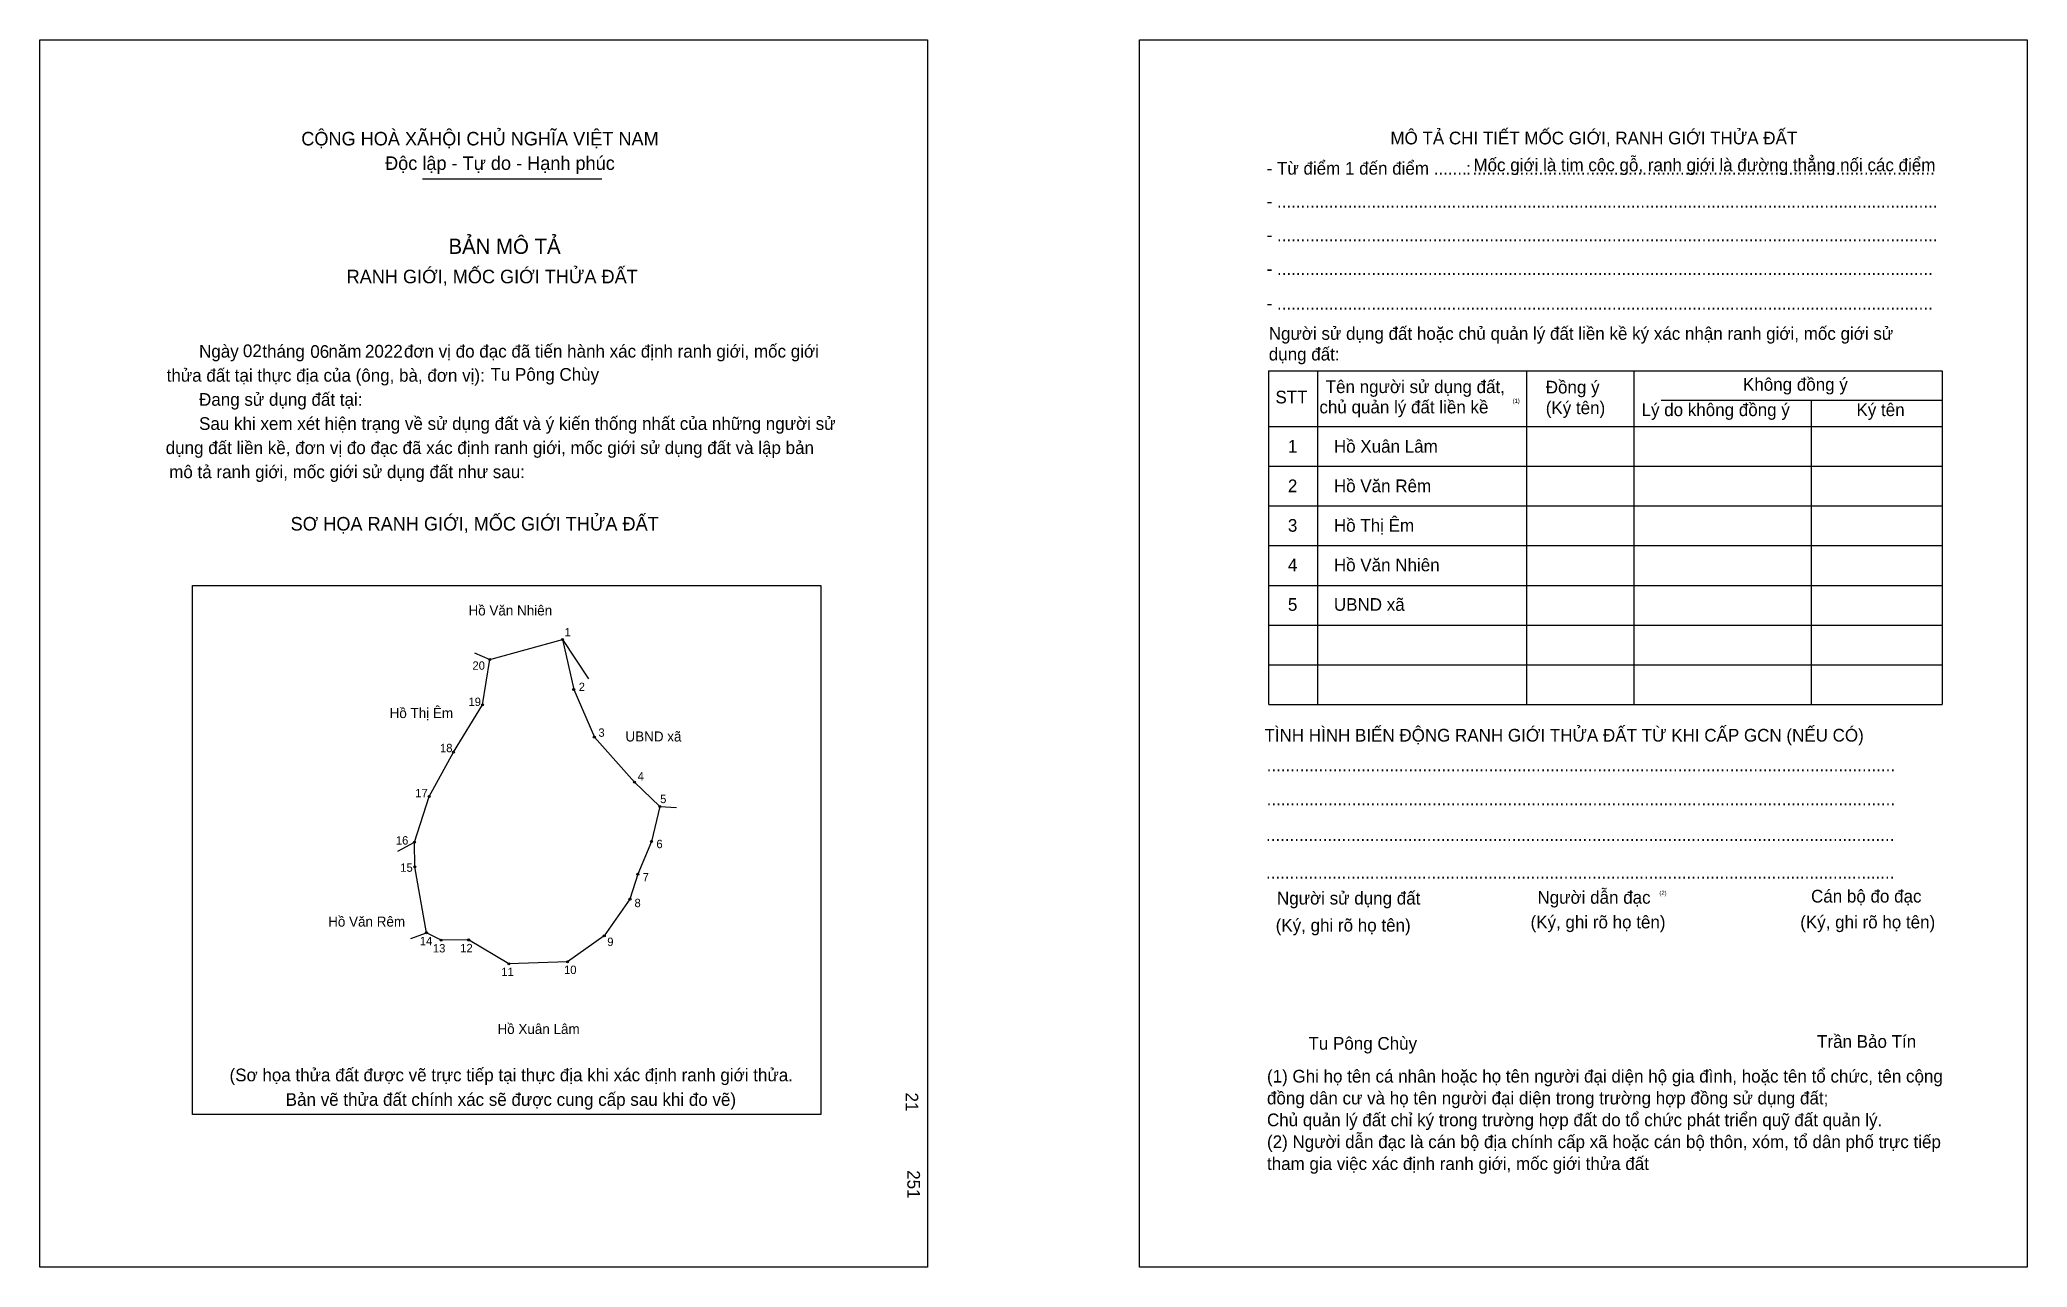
# Model space of a CAD drawing. Extents: x 548043 to 548743, y 1824587 to 1825019.
import ezdxf

# ---------------------------------------------------------------- set-up
doc = ezdxf.new("R2010")
doc.units = 0
for name, color, linetype in [('bmtKhungInTrang1', 7, 'Continuous'), ('bmtKhungInTrang2', 7, 'Continuous'), ('bmtNoiDung', 7, 'Continuous'), ('bmtTemplate', 7, 'Continuous'), ('CanhThua', 7, 'Continuous'), ('MocDinhThua', 7, 'Continuous'), ('RauThua', 7, 'Continuous'), ('SoHieuDinhThua', 7, 'Continuous'), ('TenChuLanCan', 7, 'Continuous')]:
    doc.layers.add(name, color=color, linetype=linetype)

msp = doc.modelspace()

# ---------------------------------------------------------------- linework, layer by layer
at = {"layer": 'bmtKhungInTrang1'}
msp.add_lwpolyline([(548043.41, 1825019.22), (548356.11, 1825019.22), (548356.11, 1824586.72), (548043.41, 1824586.72)], close=True, dxfattribs=at)
at = {"layer": 'bmtKhungInTrang2'}
msp.add_lwpolyline([(548430.68, 1825019.22), (548743.38, 1825019.22), (548743.38, 1824586.72), (548430.68, 1824586.72)], close=True, dxfattribs=at)
at = {"layer": 'bmtTemplate'}
for p, q in [((548178.17, 1824970.21), (548241.4, 1824970.21)), ((548493.41, 1824902.57), (548493.41, 1824784.99)), ((548566.97, 1824902.57), (548566.97, 1824784.99)), ((548604.81, 1824902.71), (548604.81, 1824784.99)), ((548713.44, 1824902.57), (548713.44, 1824784.99)), ((548614.41, 1824892.21), (548713.44, 1824892.21)), ((548476.26, 1824882.97), (548713.44, 1824882.97)), ((548476.26, 1824868.98), (548713.44, 1824868.98)), ((548476.26, 1824854.98), (548713.44, 1824854.98)), ((548476.26, 1824840.98), (548713.44, 1824840.98)), ((548476.26, 1824826.98), (548713.44, 1824826.98)), ((548476.26, 1824812.99), (548713.44, 1824812.99)), ((548476.26, 1824798.99), (548713.44, 1824798.99)), ((548476.26, 1824784.99), (548713.44, 1824784.99))]:
    msp.add_line(p, q, dxfattribs=at)
for points in [[(548476.11, 1824902.57), (548713.44, 1824902.57)], [(548476.11, 1824902.57), (548476.11, 1824784.99)], [(548667.28, 1824892.07), (548667.28, 1824784.99)]]:
    msp.add_lwpolyline(points, dxfattribs=at)
msp.add_lwpolyline([(548097.21, 1824640.59), (548097.21, 1824826.97), (548318.47, 1824826.97), (548318.47, 1824640.59)], close=True, dxfattribs=at)
at = {"layer": 'CanhThua'}
for p, q in [((548201.9, 1824800.82), (548227.49, 1824807.95)), ((548227.49, 1824807.95), (548231.46, 1824790.3)), ((548199.37, 1824784.93), (548201.9, 1824800.82)), ((548231.46, 1824790.3), (548238.73, 1824773.52)), ((548189.13, 1824768.19), (548199.37, 1824784.93)), ((548180.58, 1824752.63), (548189.13, 1824768.19)), ((548238.73, 1824773.52), (548252.9, 1824757.65)), ((548252.9, 1824757.65), (548261.79, 1824749.04)), ((548175.41, 1824736.47), (548180.58, 1824752.63)), ((548261.79, 1824749.04), (548258.84, 1824736.77)), ((548175.54, 1824727.82), (548175.41, 1824736.47)), ((548258.84, 1824736.77), (548254.02, 1824725.17)), ((548179.62, 1824704.61), (548175.54, 1824727.82)), ((548254.02, 1824725.17), (548251.28, 1824716.38)), ((548251.28, 1824716.38), (548242.24, 1824703.47)), ((548184.76, 1824702), (548179.62, 1824704.61)), ((548194.47, 1824702.04), (548184.76, 1824702)), ((548208.63, 1824693.66), (548194.47, 1824702.04)), ((548242.24, 1824703.47), (548229.31, 1824694.32)), ((548229.31, 1824694.32), (548208.63, 1824693.66))]:
    msp.add_line(p, q, dxfattribs=at)
at = {"layer": 'MocDinhThua'}
for centre in [(548227.49, 1824807.95), (548201.9, 1824800.82), (548231.46, 1824790.3), (548199.37, 1824784.93), (548189.13, 1824768.19), (548238.73, 1824773.52), (548252.9, 1824757.65), (548180.58, 1824752.63), (548261.79, 1824749.04), (548175.41, 1824736.47), (548258.84, 1824736.77), (548175.54, 1824727.82), (548254.02, 1824725.17), (548251.28, 1824716.38), (548179.62, 1824704.61), (548184.76, 1824702), (548194.47, 1824702.04), (548242.24, 1824703.47), (548208.63, 1824693.66), (548229.31, 1824694.32)]:
    msp.add_circle(centre, 0.354, dxfattribs=at)
at = {"layer": 'RauThua'}
for p, q in [((548196.55, 1824803.25), (548201.9, 1824800.82)), ((548227.49, 1824807.95), (548236.66, 1824794.05)), ((548261.79, 1824749.04), (548267.66, 1824748.71)), ((548169.56, 1824733.36), (548175.41, 1824736.47)), ((548174.09, 1824702.54), (548179.62, 1824704.61))]:
    msp.add_line(p, q, dxfattribs=at)

# ---------------------------------------------------------------- texts
at = {"layer": 'bmtNoiDung'}
for s, height, p in [('02', 4.474, (548114.97, 1824907.39)), ('06', 4.474, (548138.7, 1824907.14)), ('2022', 4.474, (548157.95, 1824907.24)), ('Tu Pông Chùy', 4.4741, (548202.15, 1824899.07)), ('1', 4.47, (548482.99, 1824873.74)), ('Hồ Xuân Lâm ', 4.4741, (548499.19, 1824873.74)), ('2', 4.47, (548482.99, 1824859.81)), ('Hồ Văn Rêm ', 4.4741, (548499.19, 1824859.81)), ('Hồ Thị Êm ', 4.474, (548499.19, 1824845.88)), ('3', 4.47, (548482.99, 1824845.88)), ('4', 4.47, (548482.99, 1824831.94)), ('Hồ Văn Nhiên ', 4.4741, (548499.19, 1824831.94)), ('5', 4.47, (548482.99, 1824818.01)), ('UBND xã ', 4.474, (548499.19, 1824818.01)), ('Tu Pông Chùy', 4.4741, (548490.24, 1824663.37))]:
    msp.add_text(s, height=height, dxfattribs=at).set_placement(p)
for s, p in [('21', (548348.32, 1824648.29)), ('251', (548348.96, 1824620.91))]:
    msp.add_text(s, height=4.474, rotation=270, dxfattribs=at).set_placement(p)
at = {"layer": 'bmtTemplate'}
for s, height, p in [('CỘNG HOÀ XÃHỘI CHỦ NGHĨA VIỆT NAM', 4.7724, (548135.52, 1824981.98)), ('MÔ TẢ CHI TIẾT MỐC GIỚI, RANH GIỚI THỬA ĐẤT', 4.4724, (548519.1, 1824982.36)), ('Độc lập - Tự do - Hạnh phúc', 4.7724, (548165.04, 1824973.35)), ('Mốc giới là tim cộc gỗ, ranh giới là đường thẳng nối các điểm', 4.4724, (548548.34, 1824972.88)), ('- Từ điểm 1 đến điểm .......', 4.4724, (548475.5, 1824971.69)), (':', 4.47, (548545.77, 1824971.69)), ('..................................................................................................', 4.4724, (548547.97, 1824971.69)), ('- ............................................................................................................................................', 4.47245, (548475.5, 1824960.1)), ('BẢN MÔ TẢ', 5.369, (548187.37, 1824943.77)), ('- ............................................................................................................................................', 4.47245, (548475.5, 1824948.2)), ('RANH GIỚI, MỐC GIỚI THỬA ĐẤT', 4.7724, (548151.48, 1824933.41)), ('- ...........................................................................................................................................', 4.47245, (548475.5, 1824936.31)), ('- ...........................................................................................................................................', 4.47245, (548475.5, 1824924.13)), ('Người sử dụng đất hoặc chủ quản lý đất liền kề ký xác nhận ranh giới, mốc giới sử', 4.4724, (548476.26, 1824913.49)), ('Ngày     tháng     năm         đơn vị đo đạc đã tiến hành xác định ranh giới, mốc giới ', 4.4741, (548099.52, 1824907.24)), ('dụng đất:', 4.472, (548476.26, 1824906.21)), ('thửa đất tại thực địa của (ông, bà, đơn vị):', 4.4741, (548088.11, 1824898.74)), ('Không đồng ý', 4.4724, (548643.27, 1824895.57)), ('Đang sử dụng đất tại:', 4.4741, (548099.52, 1824890.25)), ('STT', 4.472, (548478.6, 1824891.09)), ('Tên người sử dụng đất,', 4.4724, (548496.3, 1824894.73)), ('Đồng ý', 4.472, (548573.81, 1824894.59)), ('Sau khi xem xét hiện trạng về sử dụng đất và ý kiến thống nhất của những người sử ', 4.4741, (548099.52, 1824881.75)), ('chủ quản lý đất liền kề', 4.4724, (548494.1, 1824887.58)), ('(1)', 1.491, (548562.13, 1824891.26)), ('(Ký tên)', 4.472, (548573.81, 1824887.32)), ('Lý do không đồng ý', 4.4724, (548607.55, 1824886.62)), ('Ký tên', 4.472, (548683.24, 1824886.62)), ('dụng đất liền kề, đơn vị đo đạc đã xác định ranh giới, mốc giới sử dụng đất và lập bản', 4.4741, (548087.78, 1824873.25)), ('mô tả ranh giới, mốc giới sử dụng đất như sau:', 4.4741, (548089.01, 1824864.75)), ('SƠ HỌA RANH GIỚI, MỐC GIỚI THỬA ĐẤT', 4.7724, (548131.76, 1824846.3)), ('TÌNH HÌNH BIẾN ĐỘNG RANH GIỚI THỬA ĐẤT TỪ KHI CẤP GCN (NẾU CÓ)', 4.4724, (548474.75, 1824771.94)), ('.....................................................................................................................................', 4.47915, (548475.5, 1824761.41)), ('.....................................................................................................................................', 4.47915, (548475.5, 1824749.52)), ('.....................................................................................................................................', 4.47915, (548475.27, 1824736.92)), ('.....................................................................................................................................', 4.47915, (548475.27, 1824723.62)), ('Người sử dụng đất', 4.4724, (548479.15, 1824714.53)), ('Người dẫn đạc', 4.4724, (548570.88, 1824714.81)), ('(2)', 1.491, (548613.83, 1824717.89)), ('Cán bộ đo đạc', 4.4724, (548667.23, 1824715.23)), ('(Ký, ghi rõ họ tên)', 4.4724, (548478.69, 1824705.01)), ('(Ký, ghi rõ họ tên)', 4.4724, (548568.45, 1824706.13)), ('(Ký, ghi rõ họ tên)', 4.4724, (548663.43, 1824706.13)), ('Trần Bảo Tín', 4.4724, (548669.36, 1824664.04)), ('(Sơ họa thửa đất được vẽ trực tiếp tại thực địa khi xác định ranh giới thửa.', 4.4741, (548110.26, 1824652.24)), ('(1) Ghi họ tên cá nhân hoặc họ tên người đại diện hộ gia đình, hoặc tên tổ chức, tên cộng', 4.4724, (548475.63, 1824651.81)), ('Bản vẽ thửa đất chính xác sẽ được cung cấp sau khi đo vẽ)', 4.4741, (548130.04, 1824643.59)), ('đồng dân cư và họ tên người đại diện trong trường hợp đồng sử dụng đất;', 4.4724, (548475.63, 1824644.11)), ('Chủ quản lý đất chỉ ký trong trường hợp đất do tổ chức phát triển quỹ đất quản lý.', 4.4724, (548475.63, 1824636.41)), ('(2) Người dẫn đạc là cán bộ địa chính cấp xã hoặc cán bộ thôn, xóm, tổ dân phố trực tiếp', 4.4724, (548475.63, 1824628.71)), ('tham gia việc xác định ranh giới, mốc giới thửa đất', 4.4724, (548475.63, 1824621.01))]:
    msp.add_text(s, height=height, dxfattribs=at).set_placement(p)
at = {"layer": 'SoHieuDinhThua'}
for s, p in [('1', (548228.24, 1824809.01)), ('20', (548195.81, 1824797.25)), ('2', (548233.23, 1824789.74)), ('19', (548194.41, 1824784.48)), ('3', (548240.16, 1824773.63)), ('18', (548184.38, 1824768.2)), ('4', (548253.98, 1824758.22)), ('17', (548175.67, 1824752.32)), ('5', (548261.91, 1824750.26)), ('16', (548168.84, 1824735.65)), ('6', (548260.6, 1824734.38)), ('15', (548170.39, 1824726.06)), ('7', (548255.74, 1824722.69)), ('8', (548252.87, 1824713.61)), ('14', (548177.26, 1824700.19)), ('13', (548181.88, 1824697.65)), ('12', (548191.51, 1824697.71)), ('9', (548243.28, 1824699.91)), ('11', (548205.98, 1824689.32)), ('10', (548228.06, 1824690.05))]:
    msp.add_text(s, height=2.95, dxfattribs=at).set_placement(p)
at = {"layer": 'TenChuLanCan'}
for s, height, p in [('Hồ Văn Nhiên', 3.5401, (548194.41, 1824816.38)), ('Hồ Thị Êm', 3.54, (548166.63, 1824780.22)), ('UBND xã', 3.54, (548249.69, 1824771.97)), ('Hồ Văn Rêm', 3.54, (548144.99, 1824706.75)), ('Hồ Xuân Lâm', 3.5401, (548204.62, 1824668.92))]:
    msp.add_text(s, height=height, dxfattribs=at).set_placement(p)

doc.saveas('drawing.dxf')
